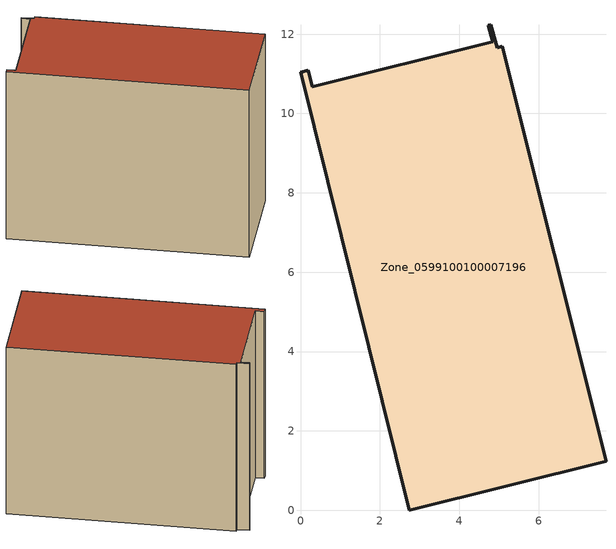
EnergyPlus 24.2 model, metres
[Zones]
Zone_0599100100007196
 floor ground (C_G): 5.08,11.7 7.7,1.24 2.74,0 0,11.04 0.2,11.09 0.3,10.67 4.84,11.81 4.74,12.22 4.8,12.24 4.95,11.66 z0
 wall outside (C_F): 7.7,1.24 5.08,11.7 4.95,11.66 4.8,12.24 4.74,12.22 4.84,11.81 0.3,10.67 0.2,11.09 0,11.04 2.74,0 7.7,1.24 z0:9
 roof outside (C_R): 4.95,11.66 4.8,12.24 4.74,12.22 4.84,11.81 0.3,10.67 0.2,11.09 0,11.04 2.74,0 7.7,1.24 5.08,11.7 z9
[BUILDING]
Pand.0599100100007196: North Axis=0; Terrain=City; Loads Convergence Tolerance Value=0.04; Temperature Convergence Tolerance Value=0.4; Solar Distribution=FullExterior; Maximum Number of Warmup Days=25; Minimum Number of Warmup Days=1
[Site:Location]
Rotterdam.The.Hague.AP_ZH_NLD Design_Conditions: Latitude=51.96; Longitude=4.45; Time Zone=1; Elevation=-4.5
[SITE:GROUNDTEMPERATURE:BUILDINGSURFACE]
18, 18, 18, 18, 18, 18, 18, 18, 18, 18, 18, 18
[MATERIAL] Thermal Absorptance=0.9; Solar Absorptance=0.7; Visible Absorptance=0.7
Name | Roughness | Thickness | Conductivity | Density | Specific Heat
G.TI.2006-2014 | MediumSmooth | 0.15 | 0.06 | 540 | 1210
F.TI.2006-2014 | Rough | 0.3 | 0.12 | 1920 | 840
R.TI.2006-2014 | MediumRough | 0.2 | 0.08 | 1500 | 1000
[CONSTRUCTION]
C_G: G.TI.2006-2014
C_F: F.TI.2006-2014
C_R: R.TI.2006-2014
[ZONE]
Zone_0599100100007196: Type=1; Multiplier=1; Ceiling Height=Autocalculate; Volume=Autocalculate; Floor Area=autocalculate; Part of Total Floor Area=Yes
[ZONEINFILTRATION:DESIGNFLOWRATE]
Infil_Zone_0599100100007196: Zone or ZoneList or Space or SpaceList=Zone_0599100100007196; Schedule=AlwaysOn; Design Flow Rate Calculation Method=Flow/Area; Flow Rate per Floor Area=0.0015; Constant Term Coefficient=1; Temperature Term Coefficient=0; Velocity Term Coefficient=0; Velocity Squared Term Coefficient=0
[HVACTEMPLATE:ZONE:IDEALLOADSAIRSYSTEM]
Zone_0599100100007196: Maximum Heating Supply Air Temperature=50; Minimum Cooling Supply Air Temperature=13; Maximum Heating Supply Air Humidity Ratio=0.0156; Minimum Cooling Supply Air Humidity Ratio=0.0077; Heating Limit=NoLimit; Cooling Limit=NoLimit; Dehumidification Control Type=ConstantSensibleHeatRatio; Cooling Sensible Heat Ratio=0.7; Dehumidification Setpoint=60; Humidification Control Type=None; Humidification Setpoint=30; Outdoor Air Method=None; Outdoor Air Flow Rate per Person=0.00944; Outdoor Air Flow Rate per Zone Floor Area=0; Outdoor Air Flow Rate per Zone=0; Demand Controlled Ventilation Type=None; Outdoor Air Economizer Type=NoEconomizer; Heat Recovery Type=None; Sensible Heat Recovery Effectiveness=0.7; Latent Heat Recovery Effectiveness=0.65
[ZONECONTROL:THERMOSTAT]
ThermostatControl_Zone_0599100100007196: Zone or ZoneList=Zone_0599100100007196; Control Type Schedule=DualSetpointControlType; Control 1=Thermostat_Zone_0599100100007196; Temperature Difference Between Cutout And Setpoint=0
[THERMOSTATSETPOINT:DUALSETPOINT]
Thermostat_Zone_0599100100007196: Heating Setpoint Temperature Schedule=HeatingSetpoint_Zone_0599100100007196; Cooling Setpoint Temperature Schedule=CoolingSetpoint_Zone_0599100100007196
[SCHEDULE:COMPACT]
HeatingSetpoint_Zone_0599100100007196: Through: 12/31, For: AllDays, Until: 24:00, 21
CoolingSetpoint_Zone_0599100100007196: Through: 12/31, For: AllDays, Until: 24:00, 24
DualSetpointControlType: Through: 12/31, For: AllDays, Until: 24:00, 4
AlwaysOn: Through: 12/31, For: AllDays, Until: 24:00, 1
